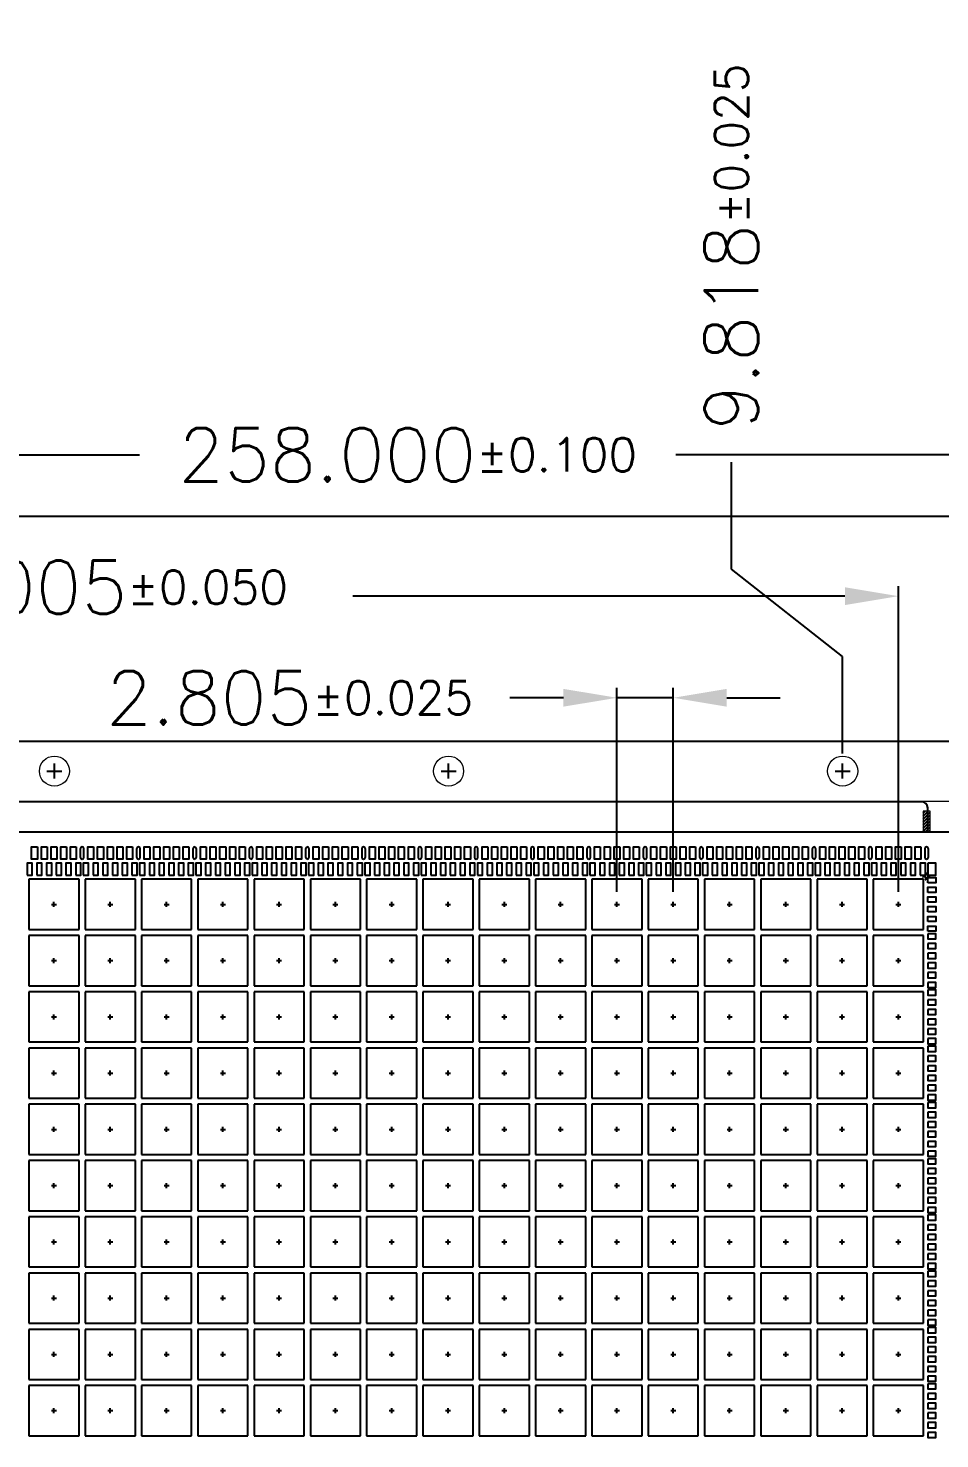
# Model space of a CAD drawing. Header units: millimetres. Extents: x 391.1 to 402, y 88.4 to 94.9.
# Drawn here: x 394.85 to 396.213, y 92.796 to 94.906 of the extents above; entities that cross this region are included whole.
import ezdxf

# ---------------------------------------------------------------- set-up
doc = ezdxf.new("R2010")
doc.units = ezdxf.units.MM
doc.header["$LTSCALE"] = 0.5
doc.header["$PDMODE"] = 98
for name, pattern in [('CENTER', [50.8, 31.75, -6.35, 6.35, -6.35]), ('HIDDEN', [0.375, 0.25, -0.125]), ('PHANTOM2', [31.75, 15.875, -3.175, 3.175, -3.175, 3.175, -3.175])]:
    doc.linetypes.add(name, pattern=pattern)
for name, color, linetype in [('BTM', 7, 'HIDDEN'), ('CEN', 2, 'CENTER'), ('DIM', 3, 'Continuous'), ('MOLD', 6, 'Continuous'), ('PKG', 1, 'PHANTOM2')]:
    doc.layers.add(name, color=color, linetype=linetype)
doc.styles.add('SIMPLEX', font='simplex.shx', dxfattribs={"bigfont": 'AllInOneBig.shx'})
doc.dimstyles.new('SHEET1', dxfattribs={"dimtxt": 0.08, "dimasz": 0.08, "dimexe": 0.015, "dimexo": 0.015, "dimgap": 0.027, "dimtad": 1, "dimdec": 3, "dimlfac": 33.333333, "dimrnd": 0.0005, "dimzin": 1, "dimtxsty": 'SIMPLEX', "dimcen": 0.1905, "dimclrd": 256, "dimclre": 256, "dimclrt": 256, "dimazin": 3, "dimtp": 0.03, "dimtm": 0.05, "dimtfac": 0.8, "dimtdec": 3, "dimtmove": 0, "dimatfit": 3, "dimfxl": 0.05, "dimtzin": 4, "dimlwd": -1, "dimlwe": -1})

# ---------------------------------------------------------------- blocks, each defined once
blk = doc.blocks.new('*D120')
at = {"layer": 'Defpoints', "color": 0, "ltscale": 0.1, "transparency": 16777216}
for p in [(395.9015, 94.2567), (396.0677, 93.8056), (396.3623, 92.6694)]:
    blk.add_point(p, dxfattribs=at)
at = {"layer": 'DIM', "ltscale": 0.1, "transparency": 16777216}
for p, q in [((395.9015, 94.0967), (395.9015, 94.2567)), ((396.0677, 93.9656), (395.9015, 94.0967)), ((396.0677, 93.8206), (396.0677, 93.9656))]:
    blk.add_line(p, q, dxfattribs=at)
at = {"layer": 'DIM', "ltscale": 0.1, "transparency": 16777216, "insert": (395.9015, 94.5785), "char_height": 0.08, "attachment_point": 5, "rotation": 90, "style": 'SIMPLEX'}
blk.add_mtext('\\A1;9.818\\H0.05;%%P0.025', dxfattribs=at)
blk = doc.blocks.new('*D121')
at = {"layer": 'Defpoints', "color": 0, "ltscale": 0.1, "transparency": 16777216}
for p in [(395.8145, 93.9041), (395.7304, 93.5988), (395.8145, 93.5988)]:
    blk.add_point(p, dxfattribs=at)
at = {"layer": 'DIM', "ltscale": 0.1, "transparency": 16777216}
for p, q in [((395.6504, 93.9041), (395.5704, 93.9041)), ((395.7304, 93.6138), (395.7304, 93.9191)), ((395.8145, 93.9041), (395.7304, 93.9041)), ((395.8145, 93.6138), (395.8145, 93.9191)), ((395.8945, 93.9041), (395.9745, 93.9041))]:
    blk.add_line(p, q, dxfattribs=at)
for points in [[(395.6504, 93.9174), (395.6504, 93.8908), (395.7304, 93.9041)], [(395.8945, 93.9174), (395.8945, 93.8908), (395.8145, 93.9041)]]:
    blk.add_solid(points, dxfattribs=at)
at = {"layer": 'DIM', "ltscale": 0.1, "transparency": 16777216, "insert": (395.241, 93.9041), "char_height": 0.08, "attachment_point": 5, "style": 'SIMPLEX'}
blk.add_mtext('\\A1;2.805\\H0.05;%%P0.025', dxfattribs=at)
blk = doc.blocks.new('*D122')
at = {"layer": 'Defpoints', "color": 0, "ltscale": 0.1, "transparency": 16777216}
for p in [(394.4261, 94.4184), (394.4261, 92.6789), (396.3623, 92.6694)]:
    blk.add_point(p, dxfattribs=at)
at = {"layer": 'DIM', "ltscale": 0.1, "transparency": 16777216}
blk.add_line((394.4261, 92.6939), (394.4261, 94.4184), dxfattribs=at)
at = {"layer": 'DIM', "ltscale": 0.1, "transparency": 16777216, "insert": (394.4261, 94.6435), "char_height": 0.08, "attachment_point": 5, "rotation": 90, "style": 'SIMPLEX'}
blk.add_mtext('\\A1;64.540', dxfattribs=at)
blk = doc.blocks.new('*D140')
at = {"layer": 'Defpoints', "color": 0, "ltscale": 0.1, "transparency": 16777216}
for p in [(396.1511, 94.0561), (392.701, 93.5988), (396.1511, 93.5988)]:
    blk.add_point(p, dxfattribs=at)
at = {"layer": 'DIM', "ltscale": 0.1, "transparency": 16777216}
for p, q in [((392.701, 93.6138), (392.701, 94.0711)), ((396.1511, 93.6138), (396.1511, 94.0711)), ((392.781, 94.0561), (393.5167, 94.0561)), ((396.0711, 94.0561), (395.3354, 94.0561))]:
    blk.add_line(p, q, dxfattribs=at)
for points in [[(392.781, 94.0694), (392.781, 94.0428), (392.701, 94.0561)], [(396.0711, 94.0694), (396.0711, 94.0428), (396.1511, 94.0561)]]:
    blk.add_solid(points, dxfattribs=at)
at = {"layer": 'DIM', "ltscale": 0.1, "transparency": 16777216, "insert": (394.4261, 94.0561), "char_height": 0.08, "attachment_point": 5, "style": 'SIMPLEX'}
blk.add_mtext('\\A1;(2.805{\\H0.05;%%P0.025}X41=)115.005{\\H0.05;%%P0.050}', dxfattribs=at)
blk = doc.blocks.new('*D142')
at = {"layer": 'Defpoints', "color": 0, "ltscale": 0.1, "transparency": 16777216}
for p in [(400.2323, 94.2676), (392.4923, 93.8094), (400.2323, 93.8094)]:
    blk.add_point(p, dxfattribs=at)
at = {"layer": 'DIM', "ltscale": 0.1, "transparency": 16777216}
for p, q in [((392.4923, 93.8244), (392.4923, 94.2826)), ((400.2323, 93.8244), (400.2323, 94.2826)), ((392.5723, 94.2676), (395.0168, 94.2676)), ((400.1523, 94.2676), (395.8184, 94.2676))]:
    blk.add_line(p, q, dxfattribs=at)
for points in [[(392.5723, 94.2809), (392.5723, 94.2543), (392.4923, 94.2676)], [(400.1523, 94.2809), (400.1523, 94.2543), (400.2323, 94.2676)]]:
    blk.add_solid(points, dxfattribs=at)
at = {"layer": 'DIM', "ltscale": 0.1, "transparency": 16777216, "insert": (395.4176, 94.2676), "char_height": 0.08, "attachment_point": 5, "style": 'SIMPLEX'}
blk.add_mtext('\\A1;258.000\\H0.05;%%p0.100', dxfattribs=at)
blk = doc.blocks.new('*D155')
at = {"layer": 'Defpoints', "color": 0, "ltscale": 0.1, "transparency": 16777216}
for p in [(399.602, 94.1757), (393.1225, 93.8056), (399.602, 93.8056)]:
    blk.add_point(p, dxfattribs=at)
at = {"layer": 'DIM', "ltscale": 0.1, "transparency": 16777216}
for p, q in [((393.1225, 93.8206), (393.1225, 94.1907)), ((393.2025, 94.1757), (396.4193, 94.1757)), ((399.522, 94.1757), (398.2991, 94.1757)), ((399.602, 93.8206), (399.602, 94.1907))]:
    blk.add_line(p, q, dxfattribs=at)
for points in [[(393.2025, 94.189), (393.2025, 94.1624), (393.1225, 94.1757)], [(399.522, 94.189), (399.522, 94.1624), (399.602, 94.1757)]]:
    blk.add_solid(points, dxfattribs=at)
at = {"layer": 'DIM', "ltscale": 0.1, "transparency": 16777216, "insert": (397.3592, 94.1757), "char_height": 0.08, "attachment_point": 5, "style": 'SIMPLEX'}
blk.add_mtext('\\A1;(19.635{\\H0.05;%%P0.025}X11=)215.985{\\H0.05;%%P0.050}', dxfattribs=at)
blk = doc.blocks.new('*U101')
at = {"layer": 'CEN', "ltscale": 0.005}
for p, q in [((-0.00375, 0), (0.00375, 0)), ((0, -0.00375), (0, 0.00375))]:
    blk.add_line(p, q, dxfattribs=at)
at = {"layer": 'PKG', "ltscale": 0.05}
blk.add_lwpolyline([(-0.0375, -0.0375), (0.0375, -0.0375), (0.0375, 0.0375), (-0.0375, 0.0375)], close=True, dxfattribs=at)
blk = doc.blocks.new('*U102')
at = {"color": 0, "linetype": 'ByBlock', "lineweight": -2, "transparency": 16777216}
for p in [(2.1879, 1.8513), (2.27205, 1.8513), (2.3562, 1.8513), (2.44035, 1.8513), (2.5245, 1.8513), (2.60865, 1.8513), (2.6928, 1.8513), (2.77695, 1.8513), (2.8611, 1.8513), (2.94525, 1.8513), (3.0294, 1.8513), (3.11355, 1.8513), (3.1977, 1.8513), (3.28185, 1.8513), (3.366, 1.8513), (3.45015, 1.8513), (2.1879, 1.76715), (2.27205, 1.76715), (2.3562, 1.76715), (2.44035, 1.76715), (2.5245, 1.76715), (2.60865, 1.76715), (2.6928, 1.76715), (2.77695, 1.76715), (2.8611, 1.76715), (2.94525, 1.76715), (3.0294, 1.76715), (3.11355, 1.76715), (3.1977, 1.76715), (3.28185, 1.76715), (3.366, 1.76715), (3.45015, 1.76715), (2.1879, 1.683), (2.27205, 1.683), (2.3562, 1.683), (2.44035, 1.683), (2.5245, 1.683), (2.60865, 1.683), (2.6928, 1.683), (2.77695, 1.683), (2.8611, 1.683), (2.94525, 1.683), (3.0294, 1.683), (3.11355, 1.683), (3.1977, 1.683), (3.28185, 1.683), (3.366, 1.683), (3.45015, 1.683), (2.1879, 1.59885), (2.27205, 1.59885), (2.3562, 1.59885), (2.44035, 1.59885), (2.5245, 1.59885), (2.60865, 1.59885), (2.6928, 1.59885), (2.77695, 1.59885), (2.8611, 1.59885), (2.94525, 1.59885), (3.0294, 1.59885), (3.11355, 1.59885), (3.1977, 1.59885), (3.28185, 1.59885), (3.366, 1.59885), (3.45015, 1.59885), (2.1879, 1.5147), (2.27205, 1.5147), (2.3562, 1.5147), (2.44035, 1.5147), (2.5245, 1.5147), (2.60865, 1.5147), (2.6928, 1.5147), (2.77695, 1.5147), (2.8611, 1.5147), (2.94525, 1.5147), (3.0294, 1.5147), (3.11355, 1.5147), (3.1977, 1.5147), (3.28185, 1.5147), (3.366, 1.5147), (3.45015, 1.5147), (2.1879, 1.43055), (2.27205, 1.43055), (2.3562, 1.43055), (2.44035, 1.43055), (2.5245, 1.43055), (2.60865, 1.43055), (2.6928, 1.43055), (2.77695, 1.43055), (2.8611, 1.43055), (2.94525, 1.43055), (3.0294, 1.43055), (3.11355, 1.43055), (3.1977, 1.43055), (3.28185, 1.43055), (3.366, 1.43055), (3.45015, 1.43055), (2.1879, 1.3464), (2.27205, 1.3464), (2.3562, 1.3464), (2.44035, 1.3464), (2.5245, 1.3464), (2.60865, 1.3464), (2.6928, 1.3464), (2.77695, 1.3464), (2.8611, 1.3464), (2.94525, 1.3464), (3.0294, 1.3464), (3.11355, 1.3464), (3.1977, 1.3464), (3.28185, 1.3464), (3.366, 1.3464), (3.45015, 1.3464), (2.1879, 1.26225), (2.27205, 1.26225), (2.3562, 1.26225), (2.44035, 1.26225), (2.5245, 1.26225), (2.60865, 1.26225), (2.6928, 1.26225), (2.77695, 1.26225), (2.8611, 1.26225), (2.94525, 1.26225), (3.0294, 1.26225), (3.11355, 1.26225), (3.1977, 1.26225), (3.28185, 1.26225), (3.366, 1.26225), (3.45015, 1.26225), (2.1879, 1.1781), (2.27205, 1.1781), (2.3562, 1.1781), (2.44035, 1.1781), (2.5245, 1.1781), (2.60865, 1.1781), (2.6928, 1.1781), (2.77695, 1.1781), (2.8611, 1.1781), (2.94525, 1.1781), (3.0294, 1.1781), (3.11355, 1.1781), (3.1977, 1.1781), (3.28185, 1.1781), (3.366, 1.1781), (3.45015, 1.1781), (2.1879, 1.09395), (2.27205, 1.09395), (2.3562, 1.09395), (2.44035, 1.09395), (2.5245, 1.09395), (2.60865, 1.09395), (2.6928, 1.09395), (2.77695, 1.09395), (2.8611, 1.09395), (2.94525, 1.09395), (3.0294, 1.09395), (3.11355, 1.09395), (3.1977, 1.09395), (3.28185, 1.09395), (3.366, 1.09395), (3.45015, 1.09395)]:
    blk.add_blockref('*U101', p, dxfattribs=at)

msp = doc.modelspace()

# ---------------------------------------------------------------- hatches: boundary and pattern name
at = {"ltscale": 0.1}
h = msp.add_hatch(dxfattribs=at)
h.set_pattern_fill('ANSI31', color=256, scale=0.001, style=0)
h.set_pattern_definition([(45, (394.385101, 92.6693945), (-0.002245064, 0.002245064), [])])
h.paths.add_polyline_path([(396.198451, 93.734395), (396.187951, 93.734395), (396.187951, 93.718645), (396.198451, 93.718645)])
h.paths.add_polyline_path([(396.198451, 93.718645), (396.187951, 93.718645), (396.187951, 93.711412), (396.198451, 93.711412)])
h.paths.add_polyline_path([(396.198451, 93.711412), (396.187951, 93.711412), (396.187951, 93.704395), (396.198451, 93.704395)])

# ---------------------------------------------------------------- linework, layer by layer
at = {"ltscale": 0.3}
msp.add_line((392.525251, 93.839395), (400.199251, 93.839395), dxfattribs=at)
at = {"color": 1, "ltscale": 0.1}
for p, q in [((394.878376, 93.794395), (394.900876, 93.794395)), ((394.889626, 93.783145), (394.889626, 93.805645)), ((395.467426, 93.794395), (395.489926, 93.794395)), ((395.478676, 93.783145), (395.478676, 93.805645)), ((396.056476, 93.794395), (396.078976, 93.794395)), ((396.067726, 93.783145), (396.067726, 93.805645))]:
    msp.add_line(p, q, dxfattribs=at)
at = {"color": 2, "linetype": 'HIDDEN', "lineweight": 0}
msp.add_lwpolyline([(392.507251, 93.749395), (400.217251, 93.749395), (400.217251, 91.589395), (392.507251, 91.589395)], close=True, dxfattribs=at)
at = {"color": 6, "linetype": 'Continuous', "lineweight": 25}
msp.add_lwpolyline([(396.194852, 93.703645), (396.194852, 93.739645, 0.41421356), (396.185852, 93.748645), (392.666251, 93.748645, 0.41421356), (392.657251, 93.739645), (392.657251, 93.703645)], format="xyb", dxfattribs=at)
at = {"linetype": 'HIDDEN', "lineweight": 0}
msp.add_lwpolyline([(396.187951, 93.704395), (396.198451, 93.704395), (396.198451, 93.734395), (396.187951, 93.734395)], close=True, dxfattribs=at)
at = {"ltscale": 0.1}
for points in [[(394.864051, 93.68092), (394.864051, 93.66292), (394.855501, 93.66292), (394.855501, 93.68092)], [(394.878601, 93.68092), (394.878601, 93.66292), (394.870051, 93.66292), (394.870051, 93.68092)], [(394.893151, 93.68092), (394.893151, 93.66292), (394.884601, 93.66292), (394.884601, 93.68092)], [(394.907701, 93.68092), (394.907701, 93.66292), (394.899151, 93.66292), (394.899151, 93.68092)], [(394.922251, 93.68092), (394.922251, 93.66292), (394.913701, 93.66292), (394.913701, 93.68092)], [(394.948201, 93.68092), (394.948201, 93.66292), (394.939651, 93.66292), (394.939651, 93.68092)], [(394.962751, 93.68092), (394.962751, 93.66292), (394.954201, 93.66292), (394.954201, 93.68092)], [(394.977301, 93.68092), (394.977301, 93.66292), (394.968751, 93.66292), (394.968751, 93.68092)], [(394.991851, 93.68092), (394.991851, 93.66292), (394.983301, 93.66292), (394.983301, 93.68092)], [(395.006401, 93.68092), (395.006401, 93.66292), (394.997851, 93.66292), (394.997851, 93.68092)], [(395.032351, 93.68092), (395.032351, 93.66292), (395.023801, 93.66292), (395.023801, 93.68092)], [(395.046901, 93.68092), (395.046901, 93.66292), (395.038351, 93.66292), (395.038351, 93.68092)], [(395.061451, 93.68092), (395.061451, 93.66292), (395.052901, 93.66292), (395.052901, 93.68092)], [(395.076001, 93.68092), (395.076001, 93.66292), (395.067451, 93.66292), (395.067451, 93.68092)], [(395.090551, 93.68092), (395.090551, 93.66292), (395.082001, 93.66292), (395.082001, 93.68092)], [(395.116501, 93.68092), (395.116501, 93.66292), (395.107951, 93.66292), (395.107951, 93.68092)], [(395.131051, 93.68092), (395.131051, 93.66292), (395.122501, 93.66292), (395.122501, 93.68092)], [(395.145601, 93.68092), (395.145601, 93.66292), (395.137051, 93.66292), (395.137051, 93.68092)], [(395.160151, 93.68092), (395.160151, 93.66292), (395.151601, 93.66292), (395.151601, 93.68092)], [(395.174701, 93.68092), (395.174701, 93.66292), (395.166151, 93.66292), (395.166151, 93.68092)], [(395.200651, 93.68092), (395.200651, 93.66292), (395.192101, 93.66292), (395.192101, 93.68092)], [(395.215201, 93.68092), (395.215201, 93.66292), (395.206651, 93.66292), (395.206651, 93.68092)], [(395.229751, 93.68092), (395.229751, 93.66292), (395.221201, 93.66292), (395.221201, 93.68092)], [(395.244301, 93.68092), (395.244301, 93.66292), (395.235751, 93.66292), (395.235751, 93.68092)], [(395.258851, 93.68092), (395.258851, 93.66292), (395.250301, 93.66292), (395.250301, 93.68092)], [(395.284801, 93.68092), (395.284801, 93.66292), (395.276251, 93.66292), (395.276251, 93.68092)], [(395.299351, 93.68092), (395.299351, 93.66292), (395.290801, 93.66292), (395.290801, 93.68092)], [(395.313901, 93.68092), (395.313901, 93.66292), (395.305351, 93.66292), (395.305351, 93.68092)], [(395.328451, 93.68092), (395.328451, 93.66292), (395.319901, 93.66292), (395.319901, 93.68092)], [(395.343001, 93.68092), (395.343001, 93.66292), (395.334451, 93.66292), (395.334451, 93.68092)], [(395.368951, 93.68092), (395.368951, 93.66292), (395.360401, 93.66292), (395.360401, 93.68092)], [(395.383501, 93.68092), (395.383501, 93.66292), (395.374951, 93.66292), (395.374951, 93.68092)], [(395.398051, 93.68092), (395.398051, 93.66292), (395.389501, 93.66292), (395.389501, 93.68092)], [(395.412601, 93.68092), (395.412601, 93.66292), (395.404051, 93.66292), (395.404051, 93.68092)], [(395.427151, 93.68092), (395.427151, 93.66292), (395.418601, 93.66292), (395.418601, 93.68092)], [(395.453101, 93.68092), (395.453101, 93.66292), (395.444551, 93.66292), (395.444551, 93.68092)], [(395.467651, 93.68092), (395.467651, 93.66292), (395.459101, 93.66292), (395.459101, 93.68092)], [(395.482201, 93.68092), (395.482201, 93.66292), (395.473651, 93.66292), (395.473651, 93.68092)], [(395.496751, 93.68092), (395.496751, 93.66292), (395.488201, 93.66292), (395.488201, 93.68092)], [(395.511301, 93.68092), (395.511301, 93.66292), (395.502751, 93.66292), (395.502751, 93.68092)], [(395.537251, 93.68092), (395.537251, 93.66292), (395.528701, 93.66292), (395.528701, 93.68092)], [(395.551801, 93.68092), (395.551801, 93.66292), (395.543251, 93.66292), (395.543251, 93.68092)], [(395.566351, 93.68092), (395.566351, 93.66292), (395.557801, 93.66292), (395.557801, 93.68092)], [(395.580901, 93.68092), (395.580901, 93.66292), (395.572351, 93.66292), (395.572351, 93.68092)], [(395.595451, 93.68092), (395.595451, 93.66292), (395.586901, 93.66292), (395.586901, 93.68092)], [(395.621401, 93.68092), (395.621401, 93.66292), (395.612851, 93.66292), (395.612851, 93.68092)], [(395.635951, 93.68092), (395.635951, 93.66292), (395.627401, 93.66292), (395.627401, 93.68092)], [(395.650501, 93.68092), (395.650501, 93.66292), (395.641951, 93.66292), (395.641951, 93.68092)], [(395.665051, 93.68092), (395.665051, 93.66292), (395.656501, 93.66292), (395.656501, 93.68092)], [(395.679601, 93.68092), (395.679601, 93.66292), (395.671051, 93.66292), (395.671051, 93.68092)], [(395.705551, 93.68092), (395.705551, 93.66292), (395.697001, 93.66292), (395.697001, 93.68092)], [(395.720101, 93.68092), (395.720101, 93.66292), (395.711551, 93.66292), (395.711551, 93.68092)], [(395.734651, 93.68092), (395.734651, 93.66292), (395.726101, 93.66292), (395.726101, 93.68092)], [(395.749201, 93.68092), (395.749201, 93.66292), (395.740651, 93.66292), (395.740651, 93.68092)], [(395.763751, 93.68092), (395.763751, 93.66292), (395.755201, 93.66292), (395.755201, 93.68092)], [(395.789701, 93.68092), (395.789701, 93.66292), (395.781151, 93.66292), (395.781151, 93.68092)], [(395.804251, 93.68092), (395.804251, 93.66292), (395.795701, 93.66292), (395.795701, 93.68092)], [(395.818801, 93.68092), (395.818801, 93.66292), (395.810251, 93.66292), (395.810251, 93.68092)], [(395.833351, 93.68092), (395.833351, 93.66292), (395.824801, 93.66292), (395.824801, 93.68092)], [(395.847901, 93.68092), (395.847901, 93.66292), (395.839351, 93.66292), (395.839351, 93.68092)], [(395.873851, 93.68092), (395.873851, 93.66292), (395.865301, 93.66292), (395.865301, 93.68092)], [(395.888401, 93.68092), (395.888401, 93.66292), (395.879851, 93.66292), (395.879851, 93.68092)], [(395.902951, 93.68092), (395.902951, 93.66292), (395.894401, 93.66292), (395.894401, 93.68092)], [(395.917501, 93.68092), (395.917501, 93.66292), (395.908951, 93.66292), (395.908951, 93.68092)], [(395.932051, 93.68092), (395.932051, 93.66292), (395.923501, 93.66292), (395.923501, 93.68092)], [(395.958001, 93.68092), (395.958001, 93.66292), (395.949451, 93.66292), (395.949451, 93.68092)], [(395.972551, 93.68092), (395.972551, 93.66292), (395.964001, 93.66292), (395.964001, 93.68092)], [(395.987101, 93.68092), (395.987101, 93.66292), (395.978551, 93.66292), (395.978551, 93.68092)], [(396.001651, 93.68092), (396.001651, 93.66292), (395.993101, 93.66292), (395.993101, 93.68092)], [(396.016201, 93.68092), (396.016201, 93.66292), (396.007651, 93.66292), (396.007651, 93.68092)], [(396.042151, 93.68092), (396.042151, 93.66292), (396.033601, 93.66292), (396.033601, 93.68092)], [(396.056701, 93.68092), (396.056701, 93.66292), (396.048151, 93.66292), (396.048151, 93.68092)], [(396.071251, 93.68092), (396.071251, 93.66292), (396.062701, 93.66292), (396.062701, 93.68092)], [(396.085801, 93.68092), (396.085801, 93.66292), (396.077251, 93.66292), (396.077251, 93.68092)], [(396.100351, 93.68092), (396.100351, 93.66292), (396.091801, 93.66292), (396.091801, 93.68092)], [(396.126301, 93.68092), (396.126301, 93.66292), (396.117751, 93.66292), (396.117751, 93.68092)], [(396.140851, 93.68092), (396.140851, 93.66292), (396.132301, 93.66292), (396.132301, 93.68092)], [(396.155401, 93.68092), (396.155401, 93.66292), (396.146851, 93.66292), (396.146851, 93.68092)], [(396.169951, 93.68092), (396.169951, 93.66292), (396.161401, 93.66292), (396.161401, 93.68092)], [(396.184501, 93.68092), (396.184501, 93.66292), (396.175951, 93.66292), (396.175951, 93.68092)], [(394.848601, 93.63892), (394.856401, 93.63892), (394.856401, 93.65692), (394.848601, 93.65692)], [(394.863151, 93.63892), (394.870951, 93.63892), (394.870951, 93.65692), (394.863151, 93.65692)], [(394.877701, 93.63892), (394.885501, 93.63892), (394.885501, 93.65692), (394.877701, 93.65692)], [(394.892251, 93.63892), (394.900051, 93.63892), (394.900051, 93.65692), (394.892251, 93.65692)], [(394.906801, 93.63892), (394.914601, 93.63892), (394.914601, 93.65692), (394.906801, 93.65692)], [(394.921351, 93.63892), (394.929151, 93.63892), (394.929151, 93.65692), (394.921351, 93.65692)], [(394.932751, 93.63892), (394.940551, 93.63892), (394.940551, 93.65692), (394.932751, 93.65692)], [(394.947301, 93.63892), (394.955101, 93.63892), (394.955101, 93.65692), (394.947301, 93.65692)], [(394.961851, 93.63892), (394.969651, 93.63892), (394.969651, 93.65692), (394.961851, 93.65692)], [(394.976401, 93.63892), (394.984201, 93.63892), (394.984201, 93.65692), (394.976401, 93.65692)], [(394.990951, 93.63892), (394.998751, 93.63892), (394.998751, 93.65692), (394.990951, 93.65692)], [(395.005501, 93.63892), (395.013301, 93.63892), (395.013301, 93.65692), (395.005501, 93.65692)], [(395.016901, 93.63892), (395.024701, 93.63892), (395.024701, 93.65692), (395.016901, 93.65692)], [(395.031451, 93.63892), (395.039251, 93.63892), (395.039251, 93.65692), (395.031451, 93.65692)], [(395.046001, 93.63892), (395.053801, 93.63892), (395.053801, 93.65692), (395.046001, 93.65692)], [(395.060551, 93.63892), (395.068351, 93.63892), (395.068351, 93.65692), (395.060551, 93.65692)], [(395.075101, 93.63892), (395.082901, 93.63892), (395.082901, 93.65692), (395.075101, 93.65692)], [(395.089651, 93.63892), (395.097451, 93.63892), (395.097451, 93.65692), (395.089651, 93.65692)], [(395.101051, 93.63892), (395.108851, 93.63892), (395.108851, 93.65692), (395.101051, 93.65692)], [(395.115601, 93.63892), (395.123401, 93.63892), (395.123401, 93.65692), (395.115601, 93.65692)], [(395.130151, 93.63892), (395.137951, 93.63892), (395.137951, 93.65692), (395.130151, 93.65692)], [(395.144701, 93.63892), (395.152501, 93.63892), (395.152501, 93.65692), (395.144701, 93.65692)], [(395.159251, 93.63892), (395.167051, 93.63892), (395.167051, 93.65692), (395.159251, 93.65692)], [(395.173801, 93.63892), (395.181601, 93.63892), (395.181601, 93.65692), (395.173801, 93.65692)], [(395.185201, 93.63892), (395.193001, 93.63892), (395.193001, 93.65692), (395.185201, 93.65692)], [(395.199751, 93.63892), (395.207551, 93.63892), (395.207551, 93.65692), (395.199751, 93.65692)], [(395.214301, 93.63892), (395.222101, 93.63892), (395.222101, 93.65692), (395.214301, 93.65692)], [(395.228851, 93.63892), (395.236651, 93.63892), (395.236651, 93.65692), (395.228851, 93.65692)], [(395.243401, 93.63892), (395.251201, 93.63892), (395.251201, 93.65692), (395.243401, 93.65692)], [(395.257951, 93.63892), (395.265751, 93.63892), (395.265751, 93.65692), (395.257951, 93.65692)], [(395.269351, 93.63892), (395.277151, 93.63892), (395.277151, 93.65692), (395.269351, 93.65692)], [(395.283901, 93.63892), (395.291701, 93.63892), (395.291701, 93.65692), (395.283901, 93.65692)], [(395.298451, 93.63892), (395.306251, 93.63892), (395.306251, 93.65692), (395.298451, 93.65692)], [(395.313001, 93.63892), (395.320801, 93.63892), (395.320801, 93.65692), (395.313001, 93.65692)], [(395.327551, 93.63892), (395.335351, 93.63892), (395.335351, 93.65692), (395.327551, 93.65692)], [(395.342101, 93.63892), (395.349901, 93.63892), (395.349901, 93.65692), (395.342101, 93.65692)], [(395.353501, 93.63892), (395.361301, 93.63892), (395.361301, 93.65692), (395.353501, 93.65692)], [(395.368051, 93.63892), (395.375851, 93.63892), (395.375851, 93.65692), (395.368051, 93.65692)], [(395.382601, 93.63892), (395.390401, 93.63892), (395.390401, 93.65692), (395.382601, 93.65692)], [(395.397151, 93.63892), (395.404951, 93.63892), (395.404951, 93.65692), (395.397151, 93.65692)], [(395.411701, 93.63892), (395.419501, 93.63892), (395.419501, 93.65692), (395.411701, 93.65692)], [(395.426251, 93.63892), (395.434051, 93.63892), (395.434051, 93.65692), (395.426251, 93.65692)], [(395.437651, 93.63892), (395.445451, 93.63892), (395.445451, 93.65692), (395.437651, 93.65692)], [(395.452201, 93.63892), (395.460001, 93.63892), (395.460001, 93.65692), (395.452201, 93.65692)], [(395.466751, 93.63892), (395.474551, 93.63892), (395.474551, 93.65692), (395.466751, 93.65692)], [(395.481301, 93.63892), (395.489101, 93.63892), (395.489101, 93.65692), (395.481301, 93.65692)], [(395.495851, 93.63892), (395.503651, 93.63892), (395.503651, 93.65692), (395.495851, 93.65692)], [(395.510401, 93.63892), (395.518201, 93.63892), (395.518201, 93.65692), (395.510401, 93.65692)], [(395.521801, 93.63892), (395.529601, 93.63892), (395.529601, 93.65692), (395.521801, 93.65692)], [(395.536351, 93.63892), (395.544151, 93.63892), (395.544151, 93.65692), (395.536351, 93.65692)], [(395.550901, 93.63892), (395.558701, 93.63892), (395.558701, 93.65692), (395.550901, 93.65692)], [(395.565451, 93.63892), (395.573251, 93.63892), (395.573251, 93.65692), (395.565451, 93.65692)], [(395.580001, 93.63892), (395.587801, 93.63892), (395.587801, 93.65692), (395.580001, 93.65692)], [(395.594551, 93.63892), (395.602351, 93.63892), (395.602351, 93.65692), (395.594551, 93.65692)], [(395.605951, 93.63892), (395.613751, 93.63892), (395.613751, 93.65692), (395.605951, 93.65692)], [(395.620501, 93.63892), (395.628301, 93.63892), (395.628301, 93.65692), (395.620501, 93.65692)], [(395.635051, 93.63892), (395.642851, 93.63892), (395.642851, 93.65692), (395.635051, 93.65692)], [(395.649601, 93.63892), (395.657401, 93.63892), (395.657401, 93.65692), (395.649601, 93.65692)], [(395.664151, 93.63892), (395.671951, 93.63892), (395.671951, 93.65692), (395.664151, 93.65692)], [(395.678701, 93.63892), (395.686501, 93.63892), (395.686501, 93.65692), (395.678701, 93.65692)], [(395.690101, 93.63892), (395.697901, 93.63892), (395.697901, 93.65692), (395.690101, 93.65692)], [(395.704651, 93.63892), (395.712451, 93.63892), (395.712451, 93.65692), (395.704651, 93.65692)], [(395.719201, 93.63892), (395.727001, 93.63892), (395.727001, 93.65692), (395.719201, 93.65692)], [(395.733751, 93.63892), (395.741551, 93.63892), (395.741551, 93.65692), (395.733751, 93.65692)], [(395.748301, 93.63892), (395.756101, 93.63892), (395.756101, 93.65692), (395.748301, 93.65692)], [(395.762851, 93.63892), (395.770651, 93.63892), (395.770651, 93.65692), (395.762851, 93.65692)], [(395.774251, 93.63892), (395.782051, 93.63892), (395.782051, 93.65692), (395.774251, 93.65692)], [(395.788801, 93.63892), (395.796601, 93.63892), (395.796601, 93.65692), (395.788801, 93.65692)], [(395.803351, 93.63892), (395.811151, 93.63892), (395.811151, 93.65692), (395.803351, 93.65692)], [(395.817901, 93.63892), (395.825701, 93.63892), (395.825701, 93.65692), (395.817901, 93.65692)], [(395.832451, 93.63892), (395.840251, 93.63892), (395.840251, 93.65692), (395.832451, 93.65692)], [(395.847001, 93.63892), (395.854801, 93.63892), (395.854801, 93.65692), (395.847001, 93.65692)], [(395.858401, 93.63892), (395.866201, 93.63892), (395.866201, 93.65692), (395.858401, 93.65692)], [(395.872951, 93.63892), (395.880751, 93.63892), (395.880751, 93.65692), (395.872951, 93.65692)], [(395.887501, 93.63892), (395.895301, 93.63892), (395.895301, 93.65692), (395.887501, 93.65692)], [(395.902051, 93.63892), (395.909851, 93.63892), (395.909851, 93.65692), (395.902051, 93.65692)], [(395.916601, 93.63892), (395.924401, 93.63892), (395.924401, 93.65692), (395.916601, 93.65692)], [(395.931151, 93.63892), (395.938951, 93.63892), (395.938951, 93.65692), (395.931151, 93.65692)], [(395.942551, 93.63892), (395.950351, 93.63892), (395.950351, 93.65692), (395.942551, 93.65692)], [(395.957101, 93.63892), (395.964901, 93.63892), (395.964901, 93.65692), (395.957101, 93.65692)], [(395.971651, 93.63892), (395.979451, 93.63892), (395.979451, 93.65692), (395.971651, 93.65692)], [(395.986201, 93.63892), (395.994001, 93.63892), (395.994001, 93.65692), (395.986201, 93.65692)], [(396.000751, 93.63892), (396.008551, 93.63892), (396.008551, 93.65692), (396.000751, 93.65692)], [(396.015301, 93.63892), (396.023101, 93.63892), (396.023101, 93.65692), (396.015301, 93.65692)], [(396.026701, 93.63892), (396.034501, 93.63892), (396.034501, 93.65692), (396.026701, 93.65692)], [(396.041251, 93.63892), (396.049051, 93.63892), (396.049051, 93.65692), (396.041251, 93.65692)], [(396.055801, 93.63892), (396.063601, 93.63892), (396.063601, 93.65692), (396.055801, 93.65692)], [(396.070351, 93.63892), (396.078151, 93.63892), (396.078151, 93.65692), (396.070351, 93.65692)], [(396.084901, 93.63892), (396.092701, 93.63892), (396.092701, 93.65692), (396.084901, 93.65692)], [(396.099451, 93.63892), (396.107251, 93.63892), (396.107251, 93.65692), (396.099451, 93.65692)], [(396.110851, 93.63892), (396.118651, 93.63892), (396.118651, 93.65692), (396.110851, 93.65692)], [(396.125401, 93.63892), (396.133201, 93.63892), (396.133201, 93.65692), (396.125401, 93.65692)], [(396.139951, 93.63892), (396.147751, 93.63892), (396.147751, 93.65692), (396.139951, 93.65692)], [(396.154501, 93.63892), (396.162301, 93.63892), (396.162301, 93.65692), (396.154501, 93.65692)], [(396.169051, 93.63892), (396.176851, 93.63892), (396.176851, 93.65692), (396.169051, 93.65692)], [(396.183601, 93.63892), (396.191401, 93.63892), (396.191401, 93.65692), (396.183601, 93.65692)], [(396.195001, 93.65692), (396.195001, 93.63892), (396.207001, 93.63892), (396.207001, 93.65692)]]:
    msp.add_lwpolyline(points, close=True, dxfattribs=at)
for points in [[(394.930951, 93.66292), (394.930951, 93.66292, 0.41421356), (394.933651, 93.66562), (394.933651, 93.67822, 0.41421356), (394.930951, 93.68092), (394.930951, 93.68092, 0.41421356), (394.928251, 93.67822), (394.928251, 93.66562, 0.41421356)], [(395.015101, 93.66292), (395.015101, 93.66292, 0.41421356), (395.017801, 93.66562), (395.017801, 93.67822, 0.41421356), (395.015101, 93.68092), (395.015101, 93.68092, 0.41421356), (395.012401, 93.67822), (395.012401, 93.66562, 0.41421356)], [(395.099251, 93.66292), (395.099251, 93.66292, 0.41421356), (395.101951, 93.66562), (395.101951, 93.67822, 0.41421356), (395.099251, 93.68092), (395.099251, 93.68092, 0.41421356), (395.096551, 93.67822), (395.096551, 93.66562, 0.41421356)], [(395.183401, 93.66292), (395.183401, 93.66292, 0.41421356), (395.186101, 93.66562), (395.186101, 93.67822, 0.41421356), (395.183401, 93.68092), (395.183401, 93.68092, 0.41421356), (395.180701, 93.67822), (395.180701, 93.66562, 0.41421356)], [(395.267551, 93.66292), (395.267551, 93.66292, 0.41421356), (395.270251, 93.66562), (395.270251, 93.67822, 0.41421356), (395.267551, 93.68092), (395.267551, 93.68092, 0.41421356), (395.264851, 93.67822), (395.264851, 93.66562, 0.41421356)], [(395.351701, 93.66292), (395.351701, 93.66292, 0.41421356), (395.354401, 93.66562), (395.354401, 93.67822, 0.41421356), (395.351701, 93.68092), (395.351701, 93.68092, 0.41421356), (395.349001, 93.67822), (395.349001, 93.66562, 0.41421356)], [(395.435851, 93.66292), (395.435851, 93.66292, 0.41421356), (395.438551, 93.66562), (395.438551, 93.67822, 0.41421356), (395.435851, 93.68092), (395.435851, 93.68092, 0.41421356), (395.433151, 93.67822), (395.433151, 93.66562, 0.41421356)], [(395.520001, 93.66292), (395.520001, 93.66292, 0.41421356), (395.522701, 93.66562), (395.522701, 93.67822, 0.41421356), (395.520001, 93.68092), (395.520001, 93.68092, 0.41421356), (395.517301, 93.67822), (395.517301, 93.66562, 0.41421356)], [(395.604151, 93.66292), (395.604151, 93.66292, 0.41421356), (395.606851, 93.66562), (395.606851, 93.67822, 0.41421356), (395.604151, 93.68092), (395.604151, 93.68092, 0.41421356), (395.601451, 93.67822), (395.601451, 93.66562, 0.41421356)], [(395.688301, 93.66292), (395.688301, 93.66292, 0.41421356), (395.691001, 93.66562), (395.691001, 93.67822, 0.41421356), (395.688301, 93.68092), (395.688301, 93.68092, 0.41421356), (395.685601, 93.67822), (395.685601, 93.66562, 0.41421356)], [(395.772451, 93.66292), (395.772451, 93.66292, 0.41421356), (395.775151, 93.66562), (395.775151, 93.67822, 0.41421356), (395.772451, 93.68092), (395.772451, 93.68092, 0.41421356), (395.769751, 93.67822), (395.769751, 93.66562, 0.41421356)], [(395.856601, 93.66292), (395.856601, 93.66292, 0.41421356), (395.859301, 93.66562), (395.859301, 93.67822, 0.41421356), (395.856601, 93.68092), (395.856601, 93.68092, 0.41421356), (395.853901, 93.67822), (395.853901, 93.66562, 0.41421356)], [(395.940751, 93.66292), (395.940751, 93.66292, 0.41421356), (395.943451, 93.66562), (395.943451, 93.67822, 0.41421356), (395.940751, 93.68092), (395.940751, 93.68092, 0.41421356), (395.938051, 93.67822), (395.938051, 93.66562, 0.41421356)], [(396.024901, 93.66292), (396.024901, 93.66292, 0.41421356), (396.027601, 93.66562), (396.027601, 93.67822, 0.41421356), (396.024901, 93.68092), (396.024901, 93.68092, 0.41421356), (396.022201, 93.67822), (396.022201, 93.66562, 0.41421356)], [(396.109051, 93.66292), (396.109051, 93.66292, 0.41421356), (396.111751, 93.66562), (396.111751, 93.67822, 0.41421356), (396.109051, 93.68092), (396.109051, 93.68092, 0.41421356), (396.106351, 93.67822), (396.106351, 93.66562, 0.41421356)], [(396.193201, 93.66292), (396.193201, 93.66292, 0.41421356), (396.195901, 93.66562), (396.195901, 93.67822, 0.41421356), (396.193201, 93.68092), (396.193201, 93.68092, 0.41421356), (396.190501, 93.67822), (396.190501, 93.66562, 0.41421356)]]:
    msp.add_lwpolyline(points, format="xyb", close=True, dxfattribs=at)
at = {"ltscale": 0.015}
for points in [[(396.195001, 93.62752), (396.195001, 93.63532), (396.207001, 93.63532), (396.207001, 93.62752)], [(396.195001, 93.61297), (396.195001, 93.62077), (396.207001, 93.62077), (396.207001, 93.61297)], [(396.195001, 93.59842), (396.195001, 93.60622), (396.207001, 93.60622), (396.207001, 93.59842)], [(396.195001, 93.58387), (396.195001, 93.59167), (396.207001, 93.59167), (396.207001, 93.58387)], [(396.195001, 93.56932), (396.195001, 93.57712), (396.207001, 93.57712), (396.207001, 93.56932)], [(396.195001, 93.55477), (396.195001, 93.56257), (396.207001, 93.56257), (396.207001, 93.55477)], [(396.195001, 93.55117), (396.195001, 93.54337), (396.207001, 93.54337), (396.207001, 93.55117)], [(396.195001, 93.53662), (396.195001, 93.52882), (396.207001, 93.52882), (396.207001, 93.53662)], [(396.195001, 93.52207), (396.195001, 93.51427), (396.207001, 93.51427), (396.207001, 93.52207)], [(396.195001, 93.50752), (396.195001, 93.49972), (396.207001, 93.49972), (396.207001, 93.50752)], [(396.195001, 93.49297), (396.195001, 93.48517), (396.207001, 93.48517), (396.207001, 93.49297)], [(396.195001, 93.47842), (396.195001, 93.47062), (396.207001, 93.47062), (396.207001, 93.47842)], [(396.195001, 93.46702), (396.195001, 93.45922), (396.207001, 93.45922), (396.207001, 93.46702)], [(396.195001, 93.45247), (396.195001, 93.44467), (396.207001, 93.44467), (396.207001, 93.45247)], [(396.195001, 93.43792), (396.195001, 93.43012), (396.207001, 93.43012), (396.207001, 93.43792)], [(396.195001, 93.42337), (396.195001, 93.41557), (396.207001, 93.41557), (396.207001, 93.42337)], [(396.195001, 93.40882), (396.195001, 93.40102), (396.207001, 93.40102), (396.207001, 93.40882)], [(396.195001, 93.39427), (396.195001, 93.38647), (396.207001, 93.38647), (396.207001, 93.39427)], [(396.195001, 93.38287), (396.195001, 93.37507), (396.207001, 93.37507), (396.207001, 93.38287)], [(396.195001, 93.36832), (396.195001, 93.36052), (396.207001, 93.36052), (396.207001, 93.36832)], [(396.195001, 93.35377), (396.195001, 93.34597), (396.207001, 93.34597), (396.207001, 93.35377)], [(396.195001, 93.33922), (396.195001, 93.33142), (396.207001, 93.33142), (396.207001, 93.33922)], [(396.195001, 93.32467), (396.195001, 93.31687), (396.207001, 93.31687), (396.207001, 93.32467)], [(396.195001, 93.31012), (396.195001, 93.30232), (396.207001, 93.30232), (396.207001, 93.31012)], [(396.195001, 93.29872), (396.195001, 93.29092), (396.207001, 93.29092), (396.207001, 93.29872)], [(396.195001, 93.28417), (396.195001, 93.27637), (396.207001, 93.27637), (396.207001, 93.28417)], [(396.195001, 93.26962), (396.195001, 93.26182), (396.207001, 93.26182), (396.207001, 93.26962)], [(396.195001, 93.25507), (396.195001, 93.24727), (396.207001, 93.24727), (396.207001, 93.25507)], [(396.195001, 93.24052), (396.195001, 93.23272), (396.207001, 93.23272), (396.207001, 93.24052)], [(396.195001, 93.22597), (396.195001, 93.21817), (396.207001, 93.21817), (396.207001, 93.22597)], [(396.195001, 93.21457), (396.195001, 93.20677), (396.207001, 93.20677), (396.207001, 93.21457)], [(396.195001, 93.20002), (396.195001, 93.19222), (396.207001, 93.19222), (396.207001, 93.20002)], [(396.195001, 93.18547), (396.195001, 93.17767), (396.207001, 93.17767), (396.207001, 93.18547)], [(396.195001, 93.17092), (396.195001, 93.16312), (396.207001, 93.16312), (396.207001, 93.17092)], [(396.195001, 93.15637), (396.195001, 93.14857), (396.207001, 93.14857), (396.207001, 93.15637)], [(396.195001, 93.14182), (396.195001, 93.13402), (396.207001, 93.13402), (396.207001, 93.14182)], [(396.195001, 93.13042), (396.195001, 93.12262), (396.207001, 93.12262), (396.207001, 93.13042)], [(396.195001, 93.11587), (396.195001, 93.10807), (396.207001, 93.10807), (396.207001, 93.11587)], [(396.195001, 93.10132), (396.195001, 93.09352), (396.207001, 93.09352), (396.207001, 93.10132)], [(396.195001, 93.08677), (396.195001, 93.07897), (396.207001, 93.07897), (396.207001, 93.08677)], [(396.195001, 93.07222), (396.195001, 93.06442), (396.207001, 93.06442), (396.207001, 93.07222)], [(396.195001, 93.05767), (396.195001, 93.04987), (396.207001, 93.04987), (396.207001, 93.05767)], [(396.195001, 93.04627), (396.195001, 93.03847), (396.207001, 93.03847), (396.207001, 93.04627)], [(396.195001, 93.03172), (396.195001, 93.02392), (396.207001, 93.02392), (396.207001, 93.03172)], [(396.195001, 93.01717), (396.195001, 93.00937), (396.207001, 93.00937), (396.207001, 93.01717)], [(396.195001, 93.00262), (396.195001, 92.99482), (396.207001, 92.99482), (396.207001, 93.00262)], [(396.195001, 92.98807), (396.195001, 92.98027), (396.207001, 92.98027), (396.207001, 92.98807)], [(396.195001, 92.97352), (396.195001, 92.96572), (396.207001, 92.96572), (396.207001, 92.97352)], [(396.195001, 92.96212), (396.195001, 92.95432), (396.207001, 92.95432), (396.207001, 92.96212)], [(396.195001, 92.94757), (396.195001, 92.93977), (396.207001, 92.93977), (396.207001, 92.94757)], [(396.195001, 92.93302), (396.195001, 92.92522), (396.207001, 92.92522), (396.207001, 92.93302)], [(396.195001, 92.91847), (396.195001, 92.91067), (396.207001, 92.91067), (396.207001, 92.91847)], [(396.195001, 92.90392), (396.195001, 92.89612), (396.207001, 92.89612), (396.207001, 92.90392)], [(396.195001, 92.88937), (396.195001, 92.88157), (396.207001, 92.88157), (396.207001, 92.88937)], [(396.195001, 92.87797), (396.195001, 92.87017), (396.207001, 92.87017), (396.207001, 92.87797)], [(396.195001, 92.86342), (396.195001, 92.85562), (396.207001, 92.85562), (396.207001, 92.86342)], [(396.195001, 92.84887), (396.195001, 92.84107), (396.207001, 92.84107), (396.207001, 92.84887)], [(396.195001, 92.83432), (396.195001, 92.82652), (396.207001, 92.82652), (396.207001, 92.83432)], [(396.195001, 92.81977), (396.195001, 92.81197), (396.207001, 92.81197), (396.207001, 92.81977)], [(396.195001, 92.80522), (396.195001, 92.79742), (396.207001, 92.79742), (396.207001, 92.80522)]]:
    msp.add_lwpolyline(points, close=True, dxfattribs=at)
at = {"lineweight": 0, "ltscale": 0.1}
for centre in [(394.889626, 93.794395), (395.478676, 93.794395), (396.067726, 93.794395)]:
    msp.add_circle(centre, 0.0225, dxfattribs=at)
at = {"layer": 'BTM', "ltscale": 0.015}
for points in [[(396.191401, 93.64267), (396.192151, 93.64267), (396.192151, 93.63817), (396.187651, 93.63817), (396.187651, 93.63892)], [(396.191401, 93.63157), (396.192151, 93.63157), (396.192151, 93.63607), (396.187651, 93.63607), (396.187651, 93.63532)], [(396.195001, 93.64267), (396.194251, 93.64267), (396.194251, 93.63817), (396.198751, 93.63817), (396.198751, 93.63892)], [(396.195001, 93.63157), (396.194251, 93.63157), (396.194251, 93.63607), (396.198751, 93.63607), (396.198751, 93.63532)]]:
    msp.add_lwpolyline(points, dxfattribs=at)
at = {"layer": 'MOLD', "color": 6, "linetype": 'Continuous', "lineweight": 25}
msp.add_lwpolyline([(396.233831, 91.635145), (392.618272, 91.635145, -0.4144165), (392.588251, 91.665145), (392.588251, 91.730656, 0.29821663), (392.570251, 91.758151, -0.65465367), (392.570251, 91.840638, 0.29821663), (392.588251, 91.868133), (392.588251, 92.600656, 0.29821663), (392.570251, 92.628151, -0.65465367), (392.570251, 92.710638, 0.29821663), (392.588251, 92.738133), (392.588251, 93.470656, 0.29821663), (392.570251, 93.498151, -0.65465367), (392.570251, 93.580638, 0.29821663), (392.588251, 93.608133), (392.588251, 93.673645, -0.41421356), (392.618251, 93.703645), (396.233852, 93.703645, -0.41421356)], format="xyb", dxfattribs=at)

# ---------------------------------------------------------------- block references
msp.add_blockref('*U102', (392.700976, 91.743745))

# ---------------------------------------------------------------- dimensions: what is measured, and where the dimension line sits
at = {"layer": 'DIM', "ltscale": 0.1}
dim = msp.add_ordinate_dim(feature_location=(396.0677262, 93.8056445), offset=(-0.1662569, 0.4510961), dtype=1, origin=(396.362251, 92.6693945), text='<>\\H0.05;%%P0.025', dimstyle='SHEET1', dxfattribs=at)
dim.commit()
dim.dimension.update_dxf_attribs({"geometry": '*D120', "text_midpoint": (395.9014693, 94.5785025)})
dim = msp.add_ordinate_dim(feature_location=(394.426051, 92.678855), offset=(0, 1.739541), dtype=1, origin=(396.362251, 92.669395), dimstyle='SHEET1', dxfattribs=at)
dim.commit()
dim.dimension.update_dxf_attribs({"geometry": '*D122', "text_midpoint": (394.426051, 94.643492)})
for base, p1, p2, text, picture, middle in [((400.232251, 94.267612), (392.492251, 93.809395), (400.232251, 93.809395), '<>\\H0.05;%%p0.100', '*D142', (395.417581, 94.267612)), ((399.602026, 94.175701), (393.122476, 93.805645), (399.602026, 93.805645), '(19.635{\\H0.05;%%P0.025}X11=)<>{\\H0.05;%%P0.050}', '*D155', (397.359196, 94.175701)), ((396.151126, 94.056111), (392.700976, 93.598795), (396.151126, 93.598795), '(2.805{\\H0.05;%%P0.025}X41=)<>{\\H0.05;%%P0.050}', '*D140', (394.426051, 94.056111)), ((395.814526, 93.904111), (395.730376, 93.598795), (395.814526, 93.598795), '<>\\H0.05;%%P0.025', '*D121', (395.240995, 93.904111))]:
    dim = msp.add_linear_dim(base=base, p1=p1, p2=p2, text=text, dimstyle='SHEET1', dxfattribs=at)
    dim.commit()
    dim.dimension.update_dxf_attribs({"geometry": picture, "text_midpoint": middle, "dimtype": 160})

doc.saveas('drawing.dxf')
